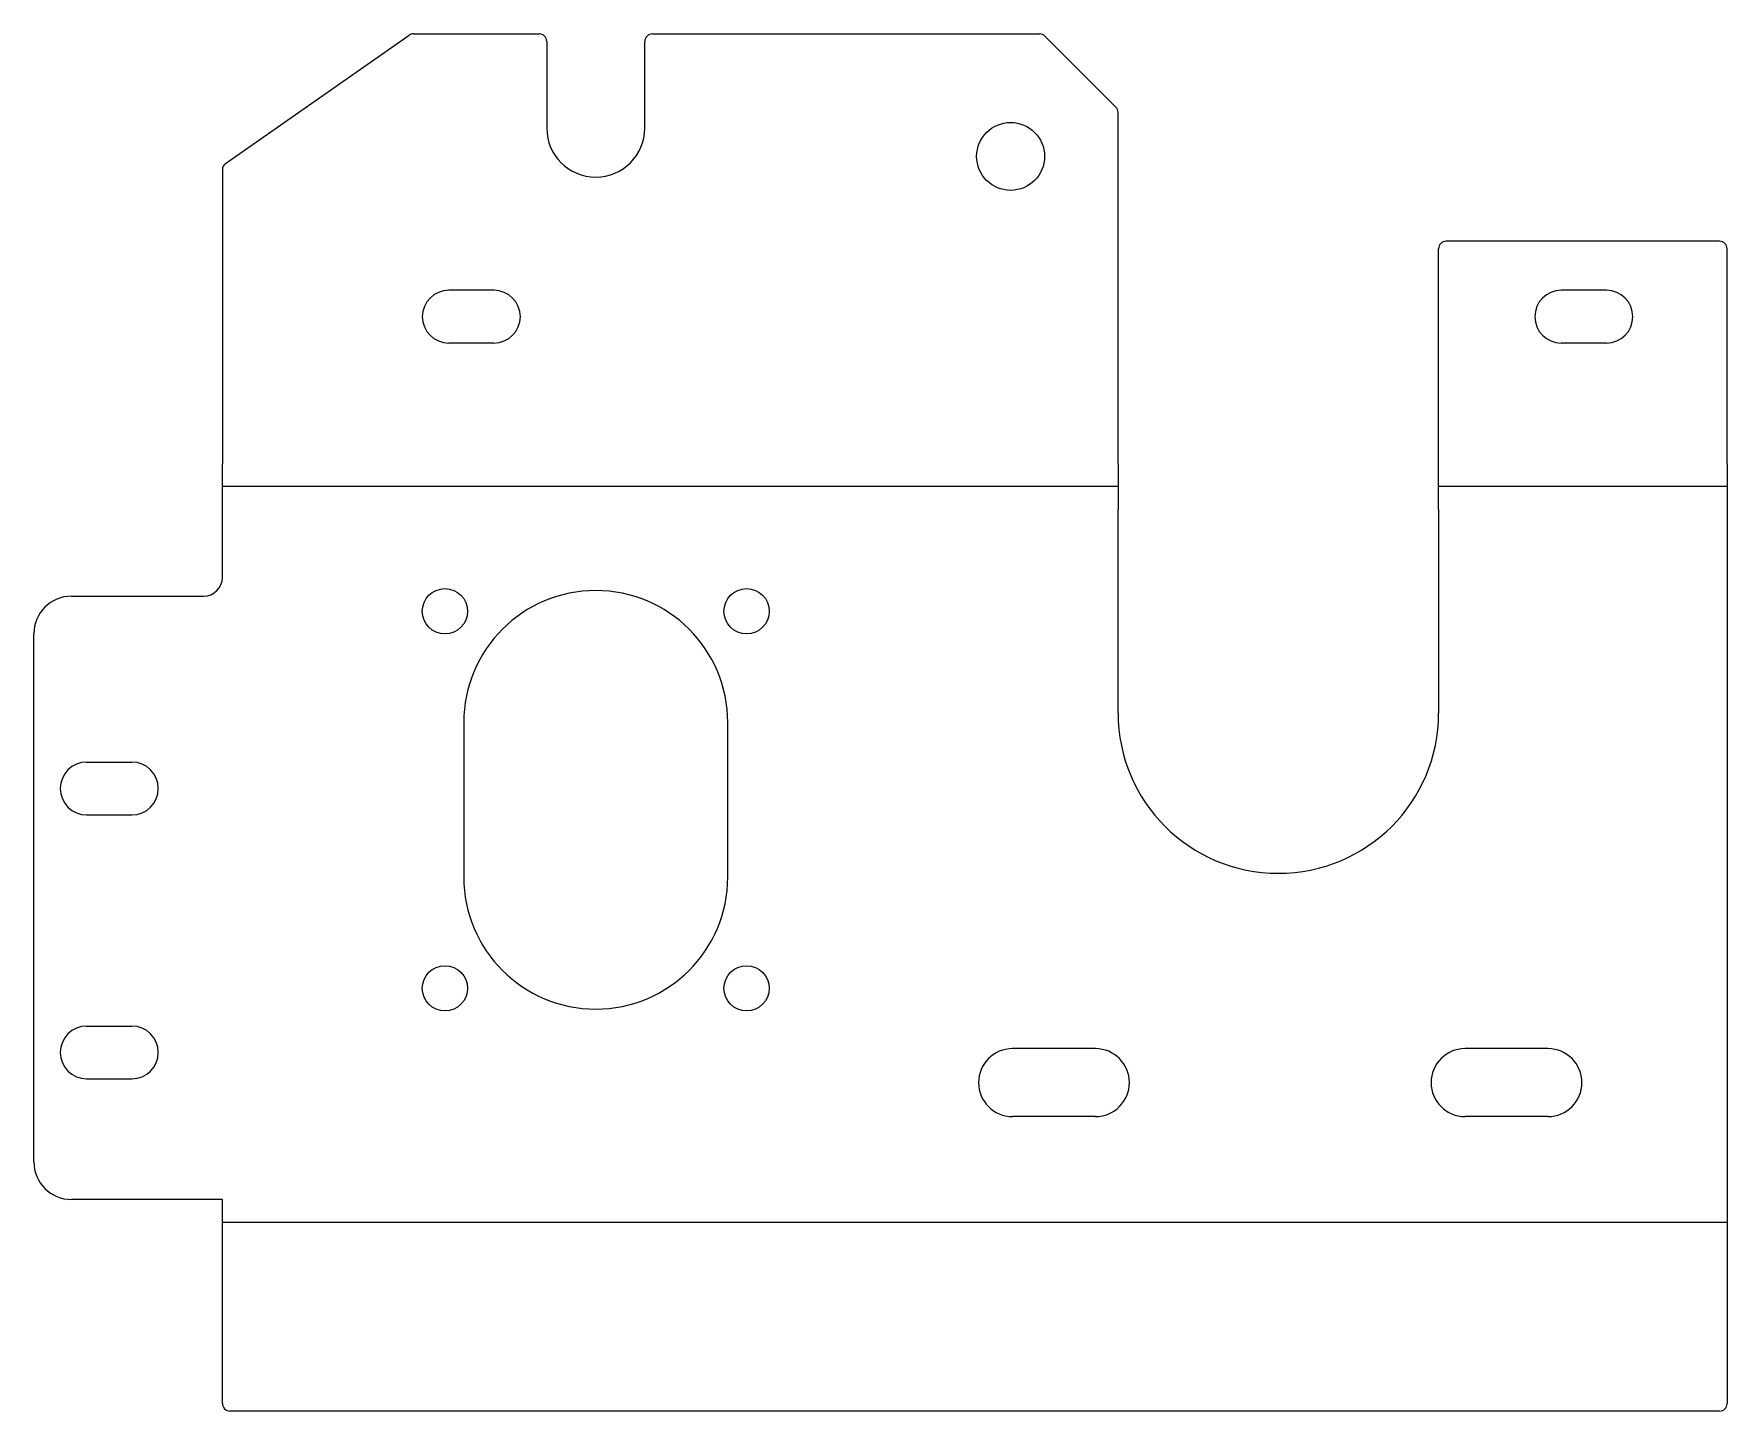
# Model space of a CAD drawing. Header units: metres. Extents: x -225 to 224, y -183 to 183.
import ezdxf

# ---------------------------------------------------------------- set-up
doc = ezdxf.new("R2010")
doc.units = ezdxf.units.M
doc.layers.add('GIECIE', color=6, linetype='Continuous')

msp = doc.modelspace()

# ---------------------------------------------------------------- linework, layer by layer
at = {"color": 7}
for p, q in [((-173.65, 148.23), (-125.02, 182.27)), ((-123.87, 182.63), (-90.5, 182.63)), ((-88.5, 180.63), (-88.5, 157.63)), ((-62.5, 157.63), (-62.5, 180.63)), ((-60.5, 182.63), (42.17, 182.63)), ((62.41, 163.22), (43.59, 182.05)), ((63, 68.63), (63, 161.8)), ((-174.5, 146.59), (-174.5, 68.63)), ((222.5, 127.63), (150, 127.63)), ((148, 68.63), (148, 125.63)), ((224.5, 68.63), (224.5, 125.63)), ((-102.5, 114.63), (-114.5, 114.63)), ((192.5, 114.63), (180.5, 114.63)), ((-102.5, 100.63), (-114.5, 100.63)), ((192.5, 100.63), (180.5, 100.63)), ((-174.5, 56.5), (-174.5, 68.63)), ((63, 68.63), (63, 56.5)), ((148, 56.5), (148, 68.63)), ((224.5, 68.63), (224.5, 56.5)), ((-174.5, 38.5), (-174.5, 56.5)), ((63, 2.5), (63, 56.5)), ((148, 56.5), (148, 2.5)), ((224.5, 56.5), (224.5, -126.5)), ((-214.5, 33.5), (-179.5, 33.5)), ((-224.5, -116.5), (-224.5, 23.5)), ((-110.5, 0), (-110.5, -41)), ((-40.5, -41), (-40.5, 0)), ((-210.5, -10.5), (-198.5, -10.5)), ((-210.5, -24.5), (-198.5, -24.5)), ((-210.5, -80.5), (-198.5, -80.5)), ((57, -86.5), (35, -86.5)), ((177, -86.5), (155, -86.5)), ((-210.5, -94.5), (-198.5, -94.5)), ((57, -104.5), (35, -104.5)), ((177, -104.5), (155, -104.5)), ((-174.5, -126.5), (-214.5, -126.5)), ((-174.5, -138.63), (-174.5, -126.5)), ((224.5, -126.5), (224.5, -138.63)), ((-174.5, -180.63), (-174.5, -138.63)), ((224.5, -138.63), (224.5, -180.63)), ((222.5, -182.63), (-172.5, -182.63))]:
    msp.add_line(p, q, dxfattribs=at)
for centre, radius in [((34.5, 150.13), 9), ((-115.5, 29.5), 6), ((-35.5, 29.5), 6), ((-115.5, -70.5), 6), ((-35.5, -70.5), 6)]:
    msp.add_circle(centre, radius, dxfattribs=at)
for centre, radius, start, end in [((-123.87, 180.63), 2, 90, 124.992), ((-90.5, 180.63), 2, 360, 90), ((-60.5, 180.63), 2, 90, 180), ((42.17, 180.63), 2, 45, 90), ((61, 161.8), 2, 360, 45), ((-75.5, 157.63), 13, 180, 0), ((-172.5, 146.59), 2, 124.992, 180), ((150, 125.63), 2, 90, 180), ((222.5, 125.63), 2, 360, 90), ((-114.5, 107.63), 7, 90, 270), ((-102.5, 107.63), 7, 270, 90), ((180.5, 107.63), 7, 90, 270), ((192.5, 107.63), 7, 270, 90), ((-179.5, 38.5), 5, 270, 0), ((-214.5, 23.5), 10, 90, 180), ((-75.5, 0), 35, 0, 180), ((105.5, 2.5), 42.5, 180, 0), ((-210.5, -17.5), 7, 90, 270), ((-198.5, -17.5), 7, 270, 90), ((-75.5, -41), 35, 180, 0), ((-210.5, -87.5), 7, 90, 270), ((-198.5, -87.5), 7, 270, 90), ((35, -95.5), 9, 90, 270), ((57, -95.5), 9, 270, 90), ((155, -95.5), 9, 90, 270), ((177, -95.5), 9, 270, 90), ((-214.5, -116.5), 10, 180, 270), ((-172.5, -180.63), 2, 180, 270), ((222.5, -180.63), 2, 270, 360)]:
    msp.add_arc(centre, radius, start, end, dxfattribs=at)
at = {"layer": 'GIECIE', "color": 6}
for p, q in [((63, 62.57), (-174.5, 62.57)), ((224.5, 62.57), (148, 62.57)), ((224.5, -132.57), (-174.5, -132.57))]:
    msp.add_line(p, q, dxfattribs=at)

doc.saveas('drawing.dxf')
